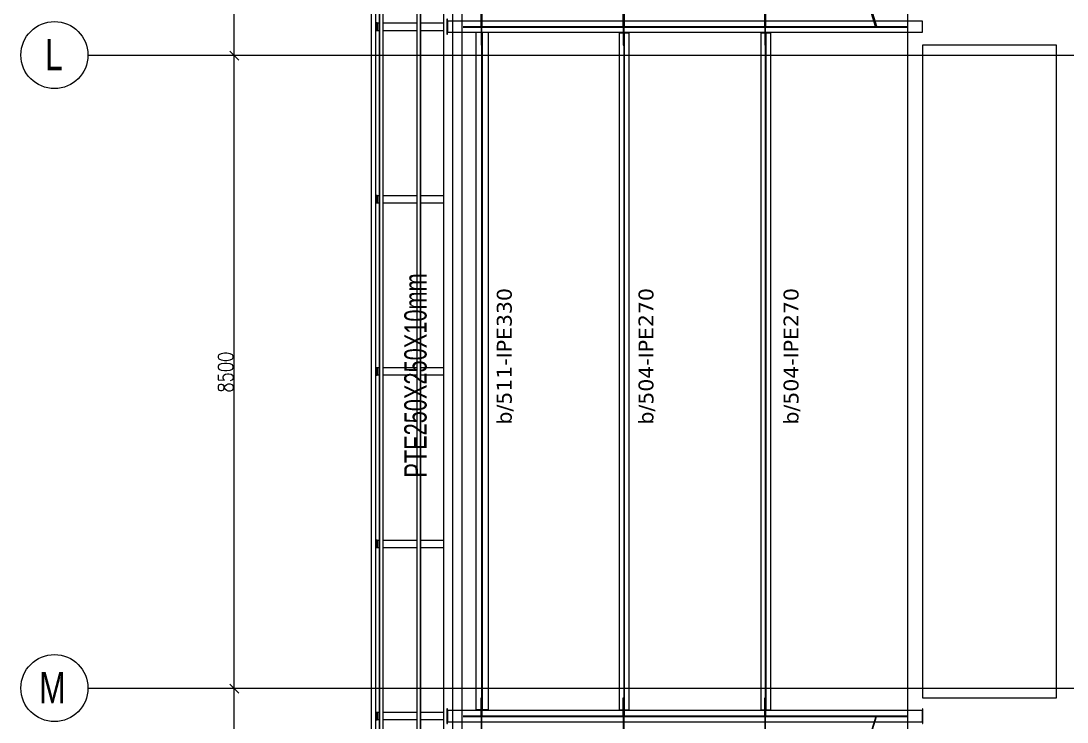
# Model space of a CAD drawing. Header units: millimetres. Extents: x -900 to 77642, y -21218 to 30657.
# Drawn here: x -900 to 13139, y 8043 to 17458 of the extents above; entities that cross this region are included whole.
import ezdxf

# ---------------------------------------------------------------- set-up
doc = ezdxf.new("R2010")
doc.units = ezdxf.units.MM
doc.header["$LTSCALE"] = 0.9
doc.linetypes.add('Grid Line', pattern=[3.33375, 1.905, -0.47625, 0.47625, -0.47625])
for name, color, linetype, lineweight in [('0-1', 7, 'Continuous', 5), ('A_ALMA', 255, 'Continuous', 5), ('E_EJES', 8, 'Continuous', 9), ('E_EJES-1', 8, 'Grid Line', 9), ('E_TEXTO', 3, 'Continuous', 9), ('E_VIGAS', 5, 'Continuous', 9), ('E_VIGAS-1', 5, 'Continuous', 5), ('E_VIGAS-2', 10, 'Continuous', 25), ('E_VIGAS-3', 5, 'Continuous', 25), ('P-PLATINA', 6, 'Continuous', 15), ('VIGAS_HCB', 253, 'Continuous', 15)]:
    doc.layers.add(name, color=color, linetype=linetype, lineweight=lineweight)
doc.layers.add('COTAS', color=8, linetype='Continuous')
doc.styles.add('Arial Narrow', font='', dxfattribs={"width": 0.85, "height": 0.3})
doc.styles.add('CNI_COTAS', font='romans.shx', dxfattribs={"width": 0.8})
doc.styles.add('Swis721 LtCn BT', font='swisscl.ttf', dxfattribs={"height": 0.42})
doc.styles.add('VERDANA', font='verdana.ttf')
doc.styles.get('Arial Narrow').set_extended_font_data('Arial Narrow')
doc.dimstyles.new('1.5', dxfattribs={"dimscale": 0, "dimtxt": 200, "dimasz": 120, "dimexe": 4, "dimexo": 4, "dimgap": 15, "dimtad": 1, "dimdec": 0, "dimzin": 4, "dimdsep": 46, "dimtxsty": 'CNI_COTAS', "dimblk": 'OBLIQUE', "dimcen": -0.09, "dimclrd": 256, "dimclrt": 3, "dimadec": 0, "dimazin": 0, "dimtfac": 1, "dimtdec": 0, "dimtmove": 2, "dimatfit": 0, "dimldrblk": 'OBLIQUE', "dimfxl": 0.05, "dimtolj": 1, "dimtzin": 0, "dimarcsym": 0})

# ---------------------------------------------------------------- blocks, each defined once
blk = doc.blocks.new('EST_SFM_VIGA-METALICA-SECCION-C - EST_SFM_VIGA-METALICA-UPN160-1602621-_42_00m_N_E_-NIVEL-11 DOC')
at = {"layer": 'E_VIGAS-1'}
for p, q in [((14.466, 0.047), (-14.455, 0.047)), ((-14.46, -0.018), (14.471, -0.018))]:
    blk.add_line(p, q, dxfattribs=at)
blk = doc.blocks.new('EST_SFM_VIGA-METALICA-SECCION-C - EST_SFM_VIGA-METALICA-UPN100-1529610-_42_00m_N_E_-NIVEL-11 DOC')
at = {"layer": 'E_VIGAS-2'}
for p, q in [((14.393, 0.032), (-14.441, 0.032)), ((-14.442, -0.018), (14.393, -0.018))]:
    blk.add_line(p, q, dxfattribs=at)
blk = doc.blocks.new('EST_SFM_VIGA-METALICA-SECCION-C - EST_SFM_VIGA-METALICA-UPN100-1529678-_42_00m_N_E_-NIVEL-11 DOC')
at = {"layer": 'E_VIGAS-2'}
for p, q in [((13.374, 0.018), (-13.422, 0.018)), ((-13.504, -0.032), (13.456, -0.032))]:
    blk.add_line(p, q, dxfattribs=at)
blk = doc.blocks.new('DCTIB_CNI_EST_MOD-1A-FAC_0001_rvt-1-_42_00m_N_E_-NIVEL-11 DOC')
at = {"layer": 'E_VIGAS-1'}
for p, q in [((-75.177, 158.093), (-75.195, 158.093)), ((-75.177, 158.055), (-75.177, 158.093)), ((-75.177, 158.093), (-75.175, 158.093)), ((-75.175, 157.993), (-75.175, 158.093)), ((-75.175, 158.093), (-75.147, 158.093)), ((-75.175, 158.093), (-75.175, 157.993)), ((-75.097, 158.093), (-74.647, 158.093)), ((-74.597, 158.093), (-74.287, 158.093)), ((-74.287, 158.093), (-74.287, 157.993)), ((-75.195, 158.045), (-75.181, 158.045)), ((-75.181, 158.04), (-75.195, 158.04)), ((-75.195, 157.993), (-75.177, 157.993)), ((-75.181, 158.045), (-75.176, 158.045)), ((-75.181, 158.045), (-75.176, 158.045)), ((-75.177, 158.045), (-75.181, 158.045)), ((-75.176, 158.04), (-75.181, 158.04)), ((-75.181, 158.04), (-75.177, 158.04)), ((-75.176, 158.04), (-75.181, 158.04)), ((-75.177, 157.993), (-75.177, 158.03)), ((-75.175, 157.993), (-75.177, 157.993)), ((-75.175, 157.993), (-75.147, 157.993)), ((-75.097, 157.993), (-74.647, 157.993)), ((-74.597, 157.993), (-74.287, 157.993)), ((-75.177, 155.778), (-75.195, 155.778)), ((-75.195, 155.731), (-75.181, 155.731)), ((-75.181, 155.725), (-75.195, 155.725)), ((-75.181, 155.731), (-75.176, 155.731)), ((-75.181, 155.731), (-75.176, 155.731)), ((-75.177, 155.731), (-75.181, 155.731)), ((-75.176, 155.725), (-75.181, 155.725)), ((-75.181, 155.725), (-75.177, 155.725)), ((-75.176, 155.725), (-75.181, 155.725)), ((-75.177, 155.741), (-75.177, 155.778)), ((-75.177, 155.778), (-75.175, 155.778)), ((-75.177, 155.678), (-75.177, 155.716)), ((-75.175, 155.678), (-75.175, 155.778)), ((-75.175, 155.778), (-75.147, 155.778)), ((-75.175, 155.778), (-75.175, 155.678)), ((-75.097, 155.778), (-74.647, 155.778)), ((-74.597, 155.778), (-74.286, 155.778)), ((-74.286, 155.778), (-74.286, 155.678)), ((-75.195, 155.678), (-75.177, 155.678)), ((-75.175, 155.678), (-75.177, 155.678)), ((-75.175, 155.678), (-75.147, 155.678)), ((-75.097, 155.678), (-74.647, 155.678)), ((-74.597, 155.678), (-74.286, 155.678)), ((-75.177, 153.464), (-75.195, 153.464)), ((-75.177, 153.464), (-75.175, 153.464)), ((-75.177, 153.426), (-75.177, 153.464)), ((-75.175, 153.364), (-75.175, 153.464)), ((-75.175, 153.464), (-75.175, 153.364)), ((-75.147, 153.464), (-75.175, 153.464)), ((-74.647, 153.464), (-75.097, 153.464)), ((-74.287, 153.464), (-74.597, 153.464)), ((-74.287, 153.464), (-74.287, 153.364)), ((-75.195, 153.417), (-75.181, 153.417)), ((-75.181, 153.411), (-75.195, 153.411)), ((-75.195, 153.364), (-75.177, 153.364)), ((-75.181, 153.417), (-75.176, 153.417)), ((-75.181, 153.417), (-75.176, 153.417)), ((-75.177, 153.417), (-75.181, 153.417)), ((-75.176, 153.411), (-75.181, 153.411)), ((-75.181, 153.411), (-75.177, 153.411)), ((-75.176, 153.411), (-75.181, 153.411)), ((-75.177, 153.364), (-75.177, 153.401)), ((-75.175, 153.364), (-75.177, 153.364)), ((-75.147, 153.364), (-75.175, 153.364)), ((-74.647, 153.364), (-75.097, 153.364)), ((-74.287, 153.364), (-74.597, 153.364)), ((-75.177, 151.149), (-75.195, 151.149)), ((-75.195, 151.102), (-75.181, 151.102)), ((-75.181, 151.097), (-75.195, 151.097)), ((-75.181, 151.102), (-75.176, 151.102)), ((-75.181, 151.102), (-75.176, 151.102)), ((-75.177, 151.102), (-75.181, 151.102)), ((-75.176, 151.097), (-75.181, 151.097)), ((-75.181, 151.097), (-75.177, 151.097)), ((-75.176, 151.097), (-75.181, 151.097)), ((-75.177, 151.112), (-75.177, 151.149)), ((-75.177, 151.149), (-75.175, 151.149)), ((-75.177, 151.049), (-75.177, 151.087)), ((-75.175, 151.049), (-75.175, 151.149)), ((-75.175, 151.149), (-75.147, 151.149)), ((-75.175, 151.149), (-75.175, 151.049)), ((-75.097, 151.149), (-74.647, 151.149)), ((-74.597, 151.149), (-74.287, 151.149)), ((-74.287, 151.149), (-74.287, 151.049)), ((-75.195, 151.049), (-75.177, 151.049)), ((-75.175, 151.049), (-75.177, 151.049)), ((-75.175, 151.049), (-75.147, 151.049)), ((-75.097, 151.049), (-74.647, 151.049)), ((-74.597, 151.049), (-74.287, 151.049)), ((-75.177, 148.835), (-75.195, 148.835)), ((-75.177, 148.835), (-75.175, 148.835)), ((-75.177, 148.798), (-75.177, 148.835)), ((-75.175, 148.735), (-75.175, 148.835)), ((-75.175, 148.835), (-75.175, 148.735)), ((-75.147, 148.835), (-75.175, 148.835)), ((-74.647, 148.835), (-75.097, 148.835)), ((-74.287, 148.835), (-74.597, 148.835)), ((-74.287, 148.835), (-74.287, 148.735)), ((-75.195, 148.788), (-75.181, 148.788)), ((-75.181, 148.782), (-75.195, 148.782)), ((-75.195, 148.735), (-75.177, 148.735)), ((-75.181, 148.788), (-75.176, 148.788)), ((-75.181, 148.788), (-75.176, 148.788)), ((-75.177, 148.788), (-75.181, 148.788)), ((-75.176, 148.782), (-75.181, 148.782)), ((-75.181, 148.782), (-75.177, 148.782)), ((-75.176, 148.782), (-75.181, 148.782)), ((-75.177, 148.735), (-75.177, 148.772)), ((-75.175, 148.735), (-75.177, 148.735)), ((-75.147, 148.735), (-75.175, 148.735)), ((-74.647, 148.735), (-75.097, 148.735)), ((-74.287, 148.735), (-74.597, 148.735))]:
    blk.add_line(p, q, dxfattribs=at)
for points, knots in [([(-75.181, 158.045), (-75.181, 158.045), (-75.18, 158.045), (-75.179, 158.046), (-75.178, 158.047), (-75.177, 158.049), (-75.177, 158.05), (-75.177, 158.051), (-75.177, 158.053), (-75.177, 158.054), (-75.177, 158.055)], [0, 0, 0, 0, 0.142857, 0.285714, 0.428571, 0.571429, 0.678571, 0.732143, 0.785714, 1, 1, 1, 1]), ([(-75.177, 158.03), (-75.177, 158.031), (-75.177, 158.032), (-75.177, 158.035), (-75.177, 158.036), (-75.178, 158.038), (-75.179, 158.039), (-75.181, 158.04), (-75.181, 158.04)], [0, 0, 0, 0, 0.142857, 0.285714, 0.428571, 0.571429, 0.785714, 1, 1, 1, 1]), ([(-75.181, 155.731), (-75.181, 155.731), (-75.18, 155.731), (-75.179, 155.732), (-75.178, 155.733), (-75.177, 155.734), (-75.177, 155.735), (-75.177, 155.736), (-75.177, 155.738), (-75.177, 155.74), (-75.177, 155.741)], [0, 0, 0, 0, 0.142857, 0.285714, 0.428571, 0.571429, 0.678571, 0.732143, 0.785714, 1, 1, 1, 1]), ([(-75.177, 155.716), (-75.177, 155.716), (-75.177, 155.718), (-75.177, 155.72), (-75.177, 155.722), (-75.178, 155.724), (-75.179, 155.725), (-75.181, 155.725), (-75.181, 155.725)], [0, 0, 0, 0, 0.142857, 0.285714, 0.428571, 0.571429, 0.785714, 1, 1, 1, 1]), ([(-75.181, 153.417), (-75.181, 153.417), (-75.18, 153.417), (-75.179, 153.417), (-75.178, 153.418), (-75.177, 153.42), (-75.177, 153.421), (-75.177, 153.422), (-75.177, 153.424), (-75.177, 153.425), (-75.177, 153.426)], [0, 0, 0, 0, 0.142857, 0.285714, 0.428571, 0.571429, 0.678571, 0.732143, 0.785714, 1, 1, 1, 1]), ([(-75.177, 153.401), (-75.177, 153.402), (-75.177, 153.403), (-75.177, 153.406), (-75.177, 153.408), (-75.178, 153.409), (-75.179, 153.411), (-75.181, 153.411), (-75.181, 153.411)], [0, 0, 0, 0, 0.142857, 0.285714, 0.428571, 0.571429, 0.785714, 1, 1, 1, 1]), ([(-75.181, 151.102), (-75.181, 151.102), (-75.18, 151.102), (-75.179, 151.103), (-75.178, 151.104), (-75.177, 151.105), (-75.177, 151.107), (-75.177, 151.108), (-75.177, 151.109), (-75.177, 151.111), (-75.177, 151.112)], [0, 0, 0, 0, 0.142857, 0.285714, 0.428571, 0.571429, 0.678571, 0.732143, 0.785714, 1, 1, 1, 1]), ([(-75.177, 151.087), (-75.177, 151.088), (-75.177, 151.089), (-75.177, 151.091), (-75.177, 151.093), (-75.178, 151.095), (-75.179, 151.096), (-75.181, 151.097), (-75.181, 151.097)], [0, 0, 0, 0, 0.142857, 0.285714, 0.428571, 0.571429, 0.785714, 1, 1, 1, 1]), ([(-75.181, 148.788), (-75.181, 148.788), (-75.18, 148.788), (-75.179, 148.788), (-75.178, 148.79), (-75.177, 148.791), (-75.177, 148.792), (-75.177, 148.793), (-75.177, 148.795), (-75.177, 148.796), (-75.177, 148.798)], [0, 0, 0, 0, 0.142857, 0.285714, 0.428571, 0.571429, 0.678571, 0.732143, 0.785714, 1, 1, 1, 1]), ([(-75.177, 148.772), (-75.177, 148.773), (-75.177, 148.775), (-75.177, 148.777), (-75.177, 148.779), (-75.178, 148.781), (-75.179, 148.782), (-75.181, 148.782), (-75.181, 148.782)], [0, 0, 0, 0, 0.142857, 0.285714, 0.428571, 0.571429, 0.785714, 1, 1, 1, 1])]:
    blk.add_open_spline(points, degree=3, knots=knots, dxfattribs=at)
at = {"layer": 'E_VIGAS-2'}
for p, q in [((-75.147, 138.995), (-75.147, 167.83)), ((-75.147, 167.83), (-75.147, 138.995)), ((-74.597, 166.81), (-74.597, 140.014)), ((-74.597, 140.014), (-74.597, 166.81))]:
    blk.add_line(p, q, dxfattribs=at)
at = {"layer": 'E_VIGAS-1', "rotation": 270}
blk.add_blockref('EST_SFM_VIGA-METALICA-SECCION-C - EST_SFM_VIGA-METALICA-UPN160-1602621-_42_00m_N_E_-NIVEL-11 DOC', (-75.242, 153.418), dxfattribs=at)
at = {"layer": 'E_VIGAS-2'}
for name, p, rotation in [('EST_SFM_VIGA-METALICA-SECCION-C - EST_SFM_VIGA-METALICA-UPN100-1529610-_42_00m_N_E_-NIVEL-11 DOC', (-75.13, 153.388), 269.9999999999999), ('EST_SFM_VIGA-METALICA-SECCION-C - EST_SFM_VIGA-METALICA-UPN100-1529678-_42_00m_N_E_-NIVEL-11 DOC', (-74.615, 153.388), 270.0000000000001)]:
    blk.add_blockref(name, p, dxfattribs=dict(at, rotation=rotation))
blk = doc.blocks.new('Grid - CNI_NOMBRE EJES-372759-_42_00m_N_E_-NIVEL-11 DOC')
at = {"layer": 'E_EJES'}
blk.add_circle((0, 0), 0.003, dxfattribs=at)
blk = doc.blocks.new('_Oblique')
at = {"color": 0, "linetype": 'ByBlock', "lineweight": -2}
blk.add_line((-0.5, -0.5), (0.5, 0.5), dxfattribs=at)
blk = doc.blocks.new('*D486')
at = {"layer": 'COTAS', "lineweight": -2, "transparency": 16777216}
blk.add_line((1963, -8), (1963, 8492), dxfattribs=at)
at = {"layer": 'Defpoints', "color": 0, "transparency": 16777216}
for p in [(1963, 8492), (1963, 8492), (1963, -8)]:
    blk.add_point(p, dxfattribs=at)
at = {"layer": 'COTAS', "lineweight": -2, "transparency": 16777216, "xscale": 120, "yscale": 120, "zscale": 120}
for p, rotation in [((1963, 8492), 90), ((1963, -8), 270)]:
    blk.add_blockref('_Oblique', p, dxfattribs=dict(at, rotation=rotation))
at = {"layer": 'COTAS', "color": 3, "transparency": 16777216, "insert": (1848, 4242), "char_height": 200, "attachment_point": 5, "rotation": 90, "style": 'CNI_COTAS'}
blk.add_mtext('\\A1;8500', dxfattribs=at)
blk = doc.blocks.new('*D487')
at = {"layer": 'COTAS', "lineweight": -2, "transparency": 16777216}
blk.add_line((1963, 8492), (1963, 16992), dxfattribs=at)
at = {"layer": 'Defpoints', "color": 0, "transparency": 16777216}
for p in [(1963, 16992), (1963, 16992), (1963, 8492)]:
    blk.add_point(p, dxfattribs=at)
at = {"layer": 'COTAS', "lineweight": -2, "transparency": 16777216, "xscale": 120, "yscale": 120, "zscale": 120}
for p, rotation in [((1963, 16992), 90), ((1963, 8492), 270)]:
    blk.add_blockref('_Oblique', p, dxfattribs=dict(at, rotation=rotation))
at = {"layer": 'COTAS', "color": 3, "transparency": 16777216, "insert": (1848, 12742), "char_height": 200, "attachment_point": 5, "rotation": 90, "style": 'CNI_COTAS'}
blk.add_mtext('\\A1;8500', dxfattribs=at)
blk = doc.blocks.new('*D488')
at = {"layer": 'COTAS', "lineweight": -2, "transparency": 16777216}
blk.add_line((1963, 16992), (1963, 25492), dxfattribs=at)
at = {"layer": 'Defpoints', "color": 0, "transparency": 16777216}
for p in [(1963, 25492), (1963, 25492), (1963, 16992)]:
    blk.add_point(p, dxfattribs=at)
at = {"layer": 'COTAS', "lineweight": -2, "transparency": 16777216, "xscale": 120, "yscale": 120, "zscale": 120}
for p, rotation in [((1963, 25492), 90), ((1963, 16992), 270)]:
    blk.add_blockref('_Oblique', p, dxfattribs=dict(at, rotation=rotation))
at = {"layer": 'COTAS', "color": 3, "transparency": 16777216, "insert": (1848, 21242), "char_height": 200, "attachment_point": 5, "rotation": 90, "style": 'CNI_COTAS'}
blk.add_mtext('\\A1;8500', dxfattribs=at)

msp = doc.modelspace()

# ---------------------------------------------------------------- linework, layer by layer
at = {"layer": 'A_ALMA'}
for p, q in [((5032.7, 17383.7), (10987.7, 17383.7)), ((5032.7, 17376.6), (10987.7, 17376.6)), ((5285.5, 8207.5), (5285.5, 17295.2)), ((5293, 8207.5), (5293, 17295.2)), ((7193.4, 8207.5), (7193.4, 17295.2)), ((7200, 8207.5), (7200, 17295.2)), ((9093.4, 8207.5), (9093.4, 17295.2)), ((9100, 8207.5), (9100, 17295.2)), ((9093.4, 8207.5), (9093.4, 10670.2)), ((9100, 8207.5), (9100, 10670.2)), ((5032.7, 8126.1), (10987.7, 8126.1)), ((5032.7, 8119), (10987.7, 8119))]:
    msp.add_line(p, q, dxfattribs=at)
at = {"layer": 'E_EJES-1'}
for p, q in [((4896.7, -4469.6), (4896.7, 29756.6)), ((0, 17000), (76742, 17000)), ((0, 8500), (76742, 8500))]:
    msp.add_line(p, q, dxfattribs=at)
at = {"layer": 'E_VIGAS', "color": 30, "true_color": 0xf26722}
for points in [[(10997.7, 26595.9), (10997.8, -1095.9), (66798, -1095.8), (66797.9, 26595.9)], [(4772.7, 235), (5022.7, 235), (5022.7, 25265), (4772.7, 25265)], [(11197.7, 17132.5), (11197.7, 8370.1), (12997.7, 8370.1), (12997.7, 17132.5)]]:
    msp.add_lwpolyline(points, close=True, dxfattribs=at)
at = {"layer": 'E_VIGAS-2', "color": 8}
for points in [[(4816.7, 17480.1), (4816.7, 17280.1), (4822.7, 17280.1), (4822.7, 17480.1)], [(4816.7, 8222.5), (4816.7, 8022.5), (4822.7, 8022.5), (4822.7, 8222.5)], [(11197.7, 8222.5), (11197.7, 8022.5), (11203.7, 8022.5), (11203.7, 8222.5)]]:
    msp.add_lwpolyline(points, close=True, dxfattribs=at)
at = {"layer": 'E_VIGAS-3'}
for points, knots in [([(4773.3, 8245.2), (4773.1, 8245.2), (4772.7, 8245.1), (4772.3, 8244.9), (4772, 8244.6), (4771.8, 8244.3), (4771.7, 8244), (4771.7, 8243.7), (4771.7, 8243.6)], [0, 0, 0, 0, 0.2857143, 0.4285714, 0.5714286, 0.7142857, 0.8571429, 1, 1, 1, 1]), ([(5021.7, 8243.6), (5021.7, 8243.8), (5021.6, 8244.3), (5021.2, 8244.8), (5020.8, 8245), (5020.5, 8245.2), (5020.2, 8245.2), (5020.1, 8245.2)], [0, 0, 0, 0, 0.2857143, 0.5714286, 0.7142857, 0.8571429, 1, 1, 1, 1])]:
    msp.add_open_spline(points, degree=3, knots=knots, dxfattribs=at)
for points in [[(4772.5, 8243.6), (4772.5, 8243.7), (4772.5, 8243.9), (4772.7, 8244.2), (4773, 8244.4), (4773.2, 8244.4), (4773.3, 8244.4)], [(5020.1, 8244.4), (5020.2, 8244.4), (5020.4, 8244.4), (5020.7, 8244.2), (5020.9, 8243.9), (5020.9, 8243.7), (5020.9, 8243.6)]]:
    msp.add_open_spline(points, degree=3, dxfattribs=at)
at = {"layer": 'P-PLATINA'}
for points in [[(5276.6, 17627.7), (5286.6, 17627.7), (5286.6, 17383.7), (5276.6, 17383.7)], [(7183.4, 17627.7), (7193.4, 17627.7), (7193.4, 17383.7), (7183.4, 17383.7)], [(9083.4, 17627.7), (9093.4, 17627.7), (9093.4, 17383.7), (9083.4, 17383.7)], [(10498.8, 17616.7), (10508.4, 17619.6), (10580, 17386.4), (10570.5, 17383.4)], [(5276.6, 17132.6), (5286.6, 17132.6), (5286.6, 17376.6), (5276.6, 17376.6)], [(7183.4, 17132.6), (7193.4, 17132.6), (7193.4, 17376.6), (7183.4, 17376.6)], [(9083.4, 17132.6), (9093.4, 17132.6), (9093.4, 17376.6), (9083.4, 17376.6)], [(5275.5, 8370.1), (5285.5, 8370.1), (5285.5, 8126.1), (5275.5, 8126.1)], [(7183.4, 8370.1), (7193.4, 8370.1), (7193.4, 8126.1), (7183.4, 8126.1)], [(9083.4, 8370.1), (9093.4, 8370.1), (9093.4, 8126.1), (9083.4, 8126.1)], [(5275.5, 7875), (5285.5, 7875), (5285.5, 8119), (5275.5, 8119)], [(7183.4, 7875), (7193.4, 7875), (7193.4, 8119), (7183.4, 8119)], [(9083.4, 7875), (9093.4, 7875), (9093.4, 8119), (9083.4, 8119)], [(10499.6, 7886), (10509.1, 7883), (10580.8, 8116.3), (10571.2, 8119.2)]]:
    msp.add_lwpolyline(points, close=True, dxfattribs=at)
at = {"layer": 'VIGAS_HCB'}
for points in [[(4822.7, 17305.1), (11197.7, 17305.1), (11197.7, 17455.1), (4822.7, 17455.1)], [(5369.3, 8207.5), (5209.3, 8207.5), (5209.3, 17305.2), (5369.3, 17305.2)], [(7129.2, 8207.5), (7264.2, 8207.5), (7264.2, 17295.2), (7129.2, 17295.2)], [(9029.2, 8207.5), (9164.2, 8207.5), (9164.2, 17295.2), (9029.2, 17295.2)], [(4822.7, 8047.5), (11197.7, 8047.5), (11197.7, 8197.5), (4822.7, 8197.5)]]:
    msp.add_lwpolyline(points, close=True, dxfattribs=at)

# ---------------------------------------------------------------- block references
at = {"layer": '0-1', "xscale": 1000, "yscale": 1000, "zscale": 1000}
msp.add_blockref('DCTIB_CNI_EST_MOD-1A-FAC_0001_rvt-1-_42_00m_N_E_-NIVEL-11 DOC', (79058.8, -140662.4), dxfattribs=at)
at = {"layer": 'E_EJES', "xscale": 149999.9999999999, "yscale": 149999.9999999999, "zscale": 149999.9999999999, "rotation": 269.9999999999994}
for p in [(-450, 17000), (-450, 8500)]:
    msp.add_blockref('Grid - CNI_NOMBRE EJES-372759-_42_00m_N_E_-NIVEL-11 DOC', p, dxfattribs=at)

# ---------------------------------------------------------------- texts
at = {"layer": 'E_EJES', "char_height": 420, "attachment_point": 1, "style": 'Swis721 LtCn BT'}
for s, insert, width in [('L', (-577.6, 17216.7), 288.607), ('M', (-657.1, 8716.7), 481.012)]:
    msp.add_mtext(s, dxfattribs=dict(at, insert=insert, width=width))
at = {"layer": 'E_TEXTO', "attachment_point": 1, "rotation": 90}
for s, insert, char_height, width, style in [('PTE250X250X10mm', (4244.5, 11325.4), 300, 3434.429, 'Arial Narrow'), ('b/511-IPE330', (5486.2, 12038.4), 200, 1206.139, 'VERDANA'), ('b/504-IPE270', (7387.9, 12038.4), 200, 1206.139, 'VERDANA'), ('b/504-IPE270', (9334.9, 12038.4), 200, 1206.139, 'VERDANA')]:
    msp.add_mtext(s, dxfattribs=dict(at, insert=insert, char_height=char_height, width=width, style=style))

# ---------------------------------------------------------------- dimensions: what is measured, and where the dimension line sits
at = {"layer": 'COTAS'}
for base, p1, p2, picture, middle in [((1963.2, 25492), (1963.2, 16992), (1963.2, 25492), '*D488', (1848.2, 21242)), ((1963.2, 16992), (1963.2, 8492), (1963.2, 16992), '*D487', (1848.2, 12742)), ((1963.2, 8492), (1963.2, -8), (1963.2, 8492), '*D486', (1848.2, 4242))]:
    dim = msp.add_linear_dim(base=base, p1=p1, p2=p2, angle=90, dimstyle='1.5', override={"dimscale": 1}, dxfattribs=at)
    dim.commit()
    dim.dimension.update_dxf_attribs({"geometry": picture, "text_midpoint": middle})

doc.saveas('drawing.dxf')
